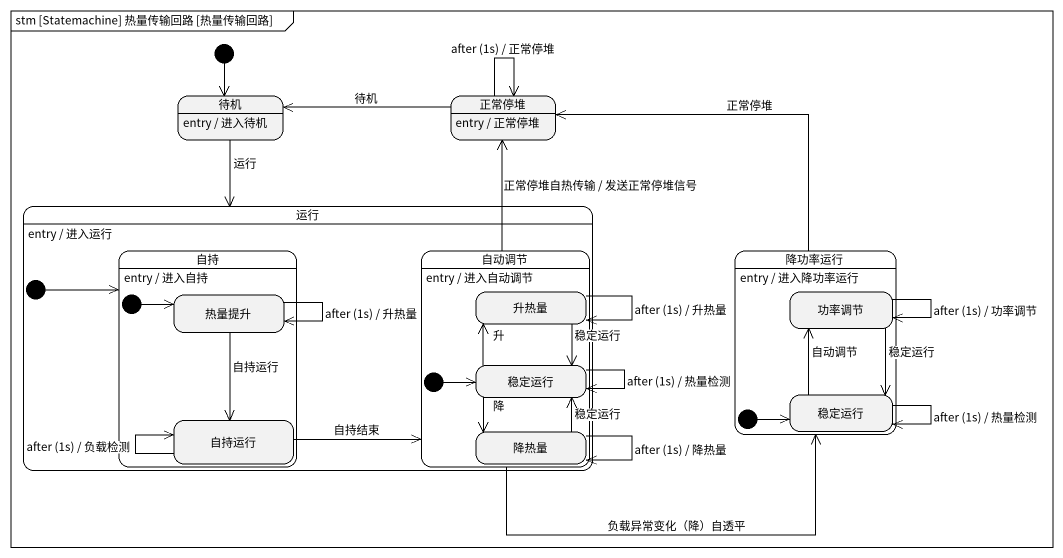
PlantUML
@startuml
mainframe stm [Statemachine] 热量传输回路 [热量传输回路]
hide empty description
state 待机
待机 : entry / 进入待机
state 正常停堆
正常停堆 : entry / 正常停堆
state 运行 {
  state 自持 {
    state 热量提升
    state 自持运行
    [*] -right-> 热量提升
  }
  自持 : entry / 进入自持
  state 自动调节 {
    state 升热量
    state 稳定运行
    state 降热量
    [*] -right-> 稳定运行
  }
  自动调节 : entry / 进入自动调节
  [*] -right-> 自持
}
运行 : entry / 进入运行
state 降功率运行 {
  state 功率调节
  state "稳定运行" as 稳定运行_2
  [*] -right-> 稳定运行_2
}
降功率运行 : entry / 进入降功率运行
[*] --> 待机
待机 --> 运行 : 运行
正常停堆 -left-> 待机 : 待机
正常停堆 --> 正常停堆 : after (1s) / 正常停堆
自动调节 -up-> 正常停堆 : 正常停堆自热传输 / 发送正常停堆信号
自动调节 -right-> 降功率运行 : 负载异常变化（降）自透平
降功率运行 -up-> 正常停堆 : 正常停堆
热量提升 --> 热量提升 : after (1s) / 升热量
热量提升 --> 自持运行 : 自持运行
升热量 --> 升热量 : after (1s) / 升热量
升热量 --> 稳定运行 : 稳定运行
功率调节 --> 功率调节 : after (1s) / 功率调节
功率调节 --> 稳定运行_2 : 稳定运行
稳定运行 -up-> 升热量 : 升
稳定运行 --> 稳定运行 : after (1s) / 热量检测
稳定运行 --> 降热量 : 降
自持运行 -right-> 自动调节 : 自持结束
自持运行 --> 自持运行 : after (1s) / 负载检测
稳定运行_2 -up-> 功率调节 : 自动调节
稳定运行_2 --> 稳定运行_2 : after (1s) / 热量检测
降热量 -up-> 稳定运行 : 稳定运行
降热量 --> 降热量 : after (1s) / 降热量
@enduml
